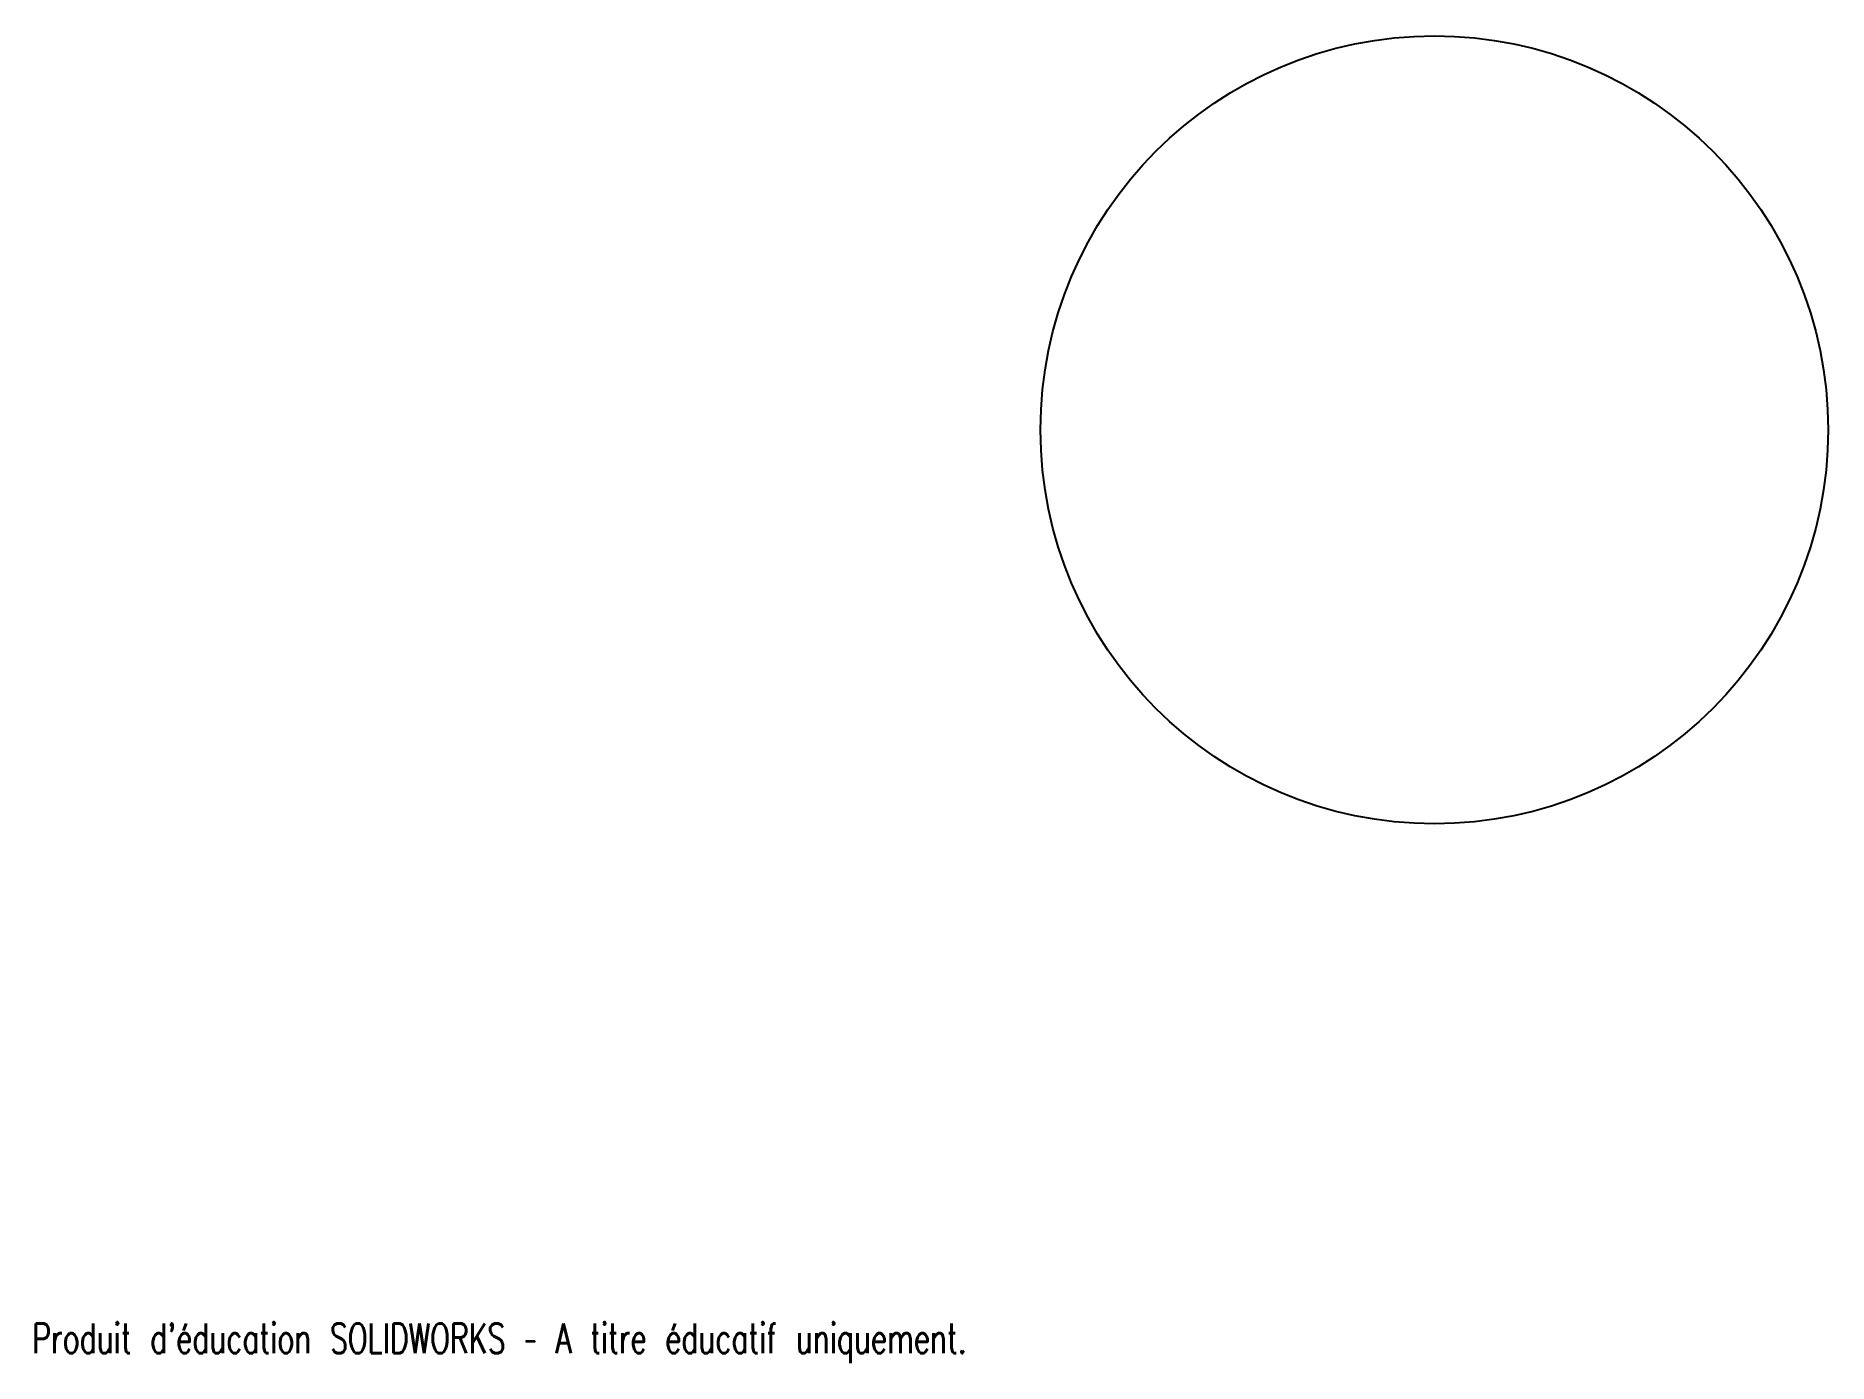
# Model space of a CAD drawing. Header units: millimetres. Extents: x 2 to 876, y 21 to 668.
import ezdxf

# ---------------------------------------------------------------- set-up
doc = ezdxf.new("R2010")
doc.units = ezdxf.units.MM
doc.styles.add('SLDTEXTSTYLE0', font='TXT', dxfattribs={"width": 0.7, "bigfont": 'bigfont'})

msp = doc.modelspace()

# ---------------------------------------------------------------- linework, layer by layer
at = {"color": 7, "linetype": 'Continuous', "lineweight": 25}
msp.add_circle((683.59, 476.05), 192, dxfattribs=at)

# ---------------------------------------------------------------- texts
at = {"color": 7, "linetype": 'Continuous', "insert": (0, 40.58), "char_height": 14.5493, "attachment_point": 1, "style": 'SLDTEXTSTYLE0'}
msp.add_mtext("Produit d'éducation SOLIDWORKS – A titre éducatif uniquement.", dxfattribs=at)

doc.saveas('drawing.dxf')
